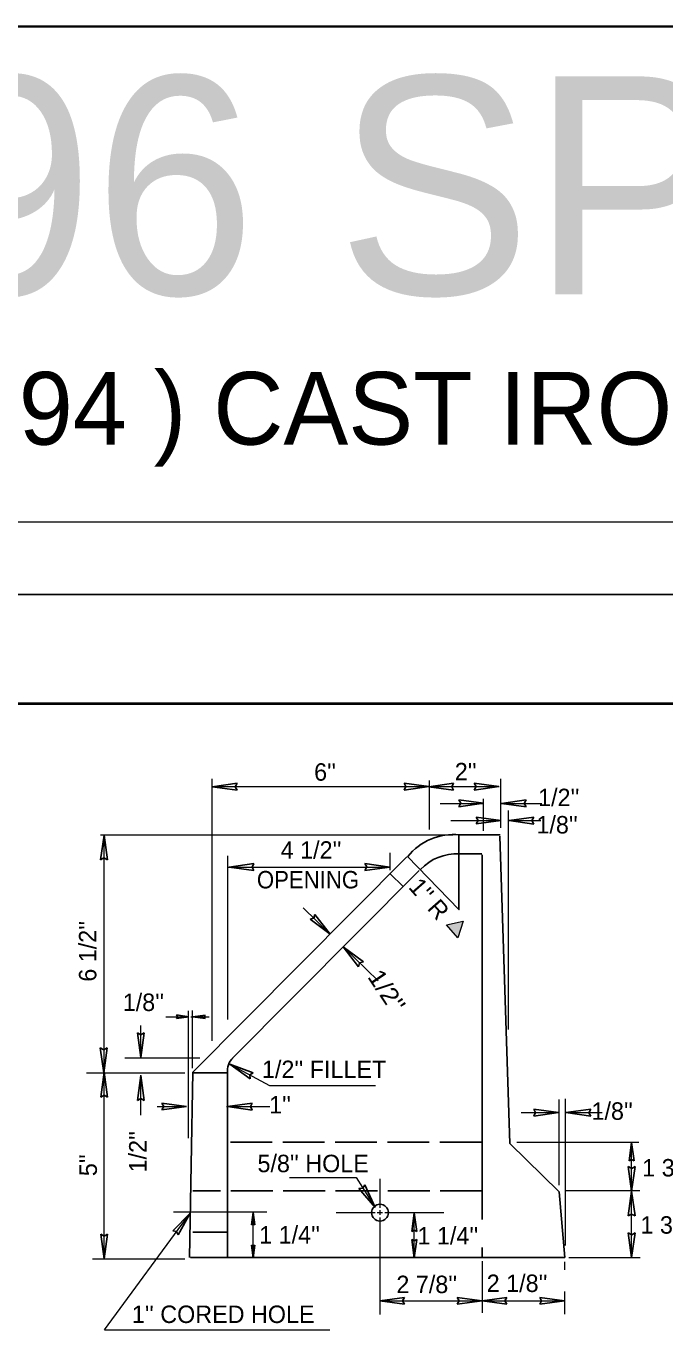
# Model space of a CAD drawing. Extents: x -3298 to 405, y -472 to 2211.
# Drawn here: x -2487 to -2048, y 1305 to 2211 of the extents above; entities that cross this region are included whole.
import ezdxf

# ---------------------------------------------------------------- set-up
doc = ezdxf.new("R2010")
doc.units = 0
doc.header["$LTSCALE"] = 4.8
doc.linetypes.add('LONG_DASHED', pattern=[7.5, 6, -1.5])
doc.layers.add('1', color=7, linetype='Continuous', lineweight=13)
doc.layers.add('25', color=7, linetype='Continuous', lineweight=13)
doc.layers.add('10', color=7, linetype='Continuous')

msp = doc.modelspace()

# ---------------------------------------------------------------- hatches: boundary and pattern name
at = {"layer": '25'}
msp.add_hatch(color=256, dxfattribs=at).paths.add_polyline_path([(-2198.533, 1593.338), (-2186.87, 1595.795), (-2190.573, 1584.466)])

# ---------------------------------------------------------------- linework, layer by layer
at = {"layer": '1'}
for p, q in [((-3241.365, 1870.468), (358.635, 1870.468)), ((-2359.556, 1513.483), (-2359.556, 1693.71)), ((-2210.195, 1658.86), (-2210.195, 1692.48)), ((-2161.09, 1660.088), (-2161.09, 1693.79)), ((-2172.957, 1658.041), (-2172.957, 1680.055)), ((-2202.829, 1676.878), (-2172.947, 1676.878)), ((-2160.681, 1676.878), (-2132.852, 1676.878)), ((-2155.771, 1521.264), (-2155.771, 1672.058)), ((-2195.463, 1665.003), (-2160.971, 1665.003)), ((-2155.388, 1665.003), (-2133.608, 1665.003)), ((-2436.487, 1655.174), (-2194.158, 1655.174)), ((-2434.032, 1490.55), (-2434.032, 1655.012)), ((-2237.203, 1630.896), (-2237.203, 1642.888)), ((-2348.917, 1528.226), (-2348.917, 1640.844)), ((-2348.917, 1633.072), (-2238.021, 1633.072)), ((-2297.048, 1605.064), (-2278.497, 1586.941)), ((-2269.446, 1578.098), (-2245.488, 1554.693)), ((-2375.88, 1446.688), (-2375.88, 1534.083)), ((-2373.27, 1494.646), (-2373.27, 1534.338)), ((-2408.661, 1502.045), (-2408.661, 1524.157)), ((-2391.577, 1530.123), (-2377.231, 1530.123)), ((-2374.274, 1530.123), (-2361.678, 1530.123)), ((-2419.812, 1501.866), (-2368.12, 1501.866)), ((-2347.484, 1497.564), (-2320.127, 1482.822)), ((-2446.002, 1491.517), (-2378.482, 1491.517)), ((-2433.93, 1363.552), (-2433.93, 1490.093)), ((-2408.661, 1462.294), (-2408.661, 1489.99)), ((-2320.127, 1482.822), (-2247.223, 1482.822)), ((-2120.986, 1414.176), (-2120.986, 1473.148)), ((-2116.484, 1372.814), (-2116.484, 1473.549)), ((-2397.562, 1468.285), (-2377.254, 1468.285)), ((-2349.809, 1468.285), (-2319.939, 1468.285)), ((-2147.175, 1464.137), (-2121.392, 1464.137)), ((-2116.243, 1464.137), (-2091.249, 1464.137)), ((-2150.039, 1443.865), (-2066.031, 1443.865)), ((-2306.508, 1419.478), (-2260.647, 1419.478)), ((-2260.647, 1419.478), (-2247.512, 1398.939)), ((-2244.158, 1401.071), (-2244.158, 1418.683)), ((-2116.893, 1410.49), (-2065.487, 1410.49)), ((-2244.158, 1398.701), (-2244.158, 1401.573)), ((-2244.158, 1393.797), (-2244.158, 1396.953)), ((-2433.726, 1314.819), (-2374.799, 1395.084)), ((-2386.257, 1395.903), (-2321.978, 1395.903)), ((-2331.423, 1364.371), (-2331.423, 1395.518)), ((-2274.235, 1395.338), (-2249.887, 1395.338)), ((-2250.475, 1395.338), (-2247.548, 1395.338)), ((-2246.139, 1395.338), (-2242.479, 1395.338)), ((-2244.158, 1325.311), (-2244.158, 1391.938)), ((-2240.791, 1395.338), (-2200.344, 1395.338)), ((-2220.628, 1364.215), (-2220.628, 1395.133)), ((-2441.91, 1363.552), (-2378.461, 1363.552)), ((-2173.773, 1326.334), (-2173.773, 1362)), ((-2117.098, 1355.959), (-2117.098, 1361.582)), ((-2114.233, 1364.419), (-2065.158, 1364.419)), ((-2117.098, 1325.516), (-2117.098, 1341.013)), ((-2433.726, 1314.819), (-2278.629, 1314.819))]:
    msp.add_line(p, q, dxfattribs=at)
at = {"layer": '1', "lineweight": 40}
msp.add_line((-2941.365, 1745.468), (308.635, 1745.468), dxfattribs=at)
at = {"layer": '1', "lineweight": 25}
for p, q in [((-2359.553, 1688.337), (-2342.523, 1690.677)), ((-2359.553, 1688.337), (-2342.523, 1685.997)), ((-2210.593, 1688.353), (-2227.623, 1690.693)), ((-2210.593, 1688.353), (-2227.623, 1686.013)), ((-2210.587, 1688.337), (-2193.557, 1690.677)), ((-2210.587, 1688.337), (-2193.557, 1685.997)), ((-2162.314, 1688.353), (-2179.344, 1690.693)), ((-2162.314, 1688.353), (-2179.344, 1686.013)), ((-2172.95, 1676.887), (-2189.98, 1679.227)), ((-2160.678, 1676.87), (-2143.648, 1679.21)), ((-2172.95, 1676.887), (-2189.98, 1674.547)), ((-2160.678, 1676.87), (-2143.648, 1674.53)), ((-2160.974, 1665.011), (-2178.004, 1667.351)), ((-2160.974, 1665.011), (-2178.004, 1662.671)), ((-2155.384, 1664.994), (-2138.354, 1667.334)), ((-2155.384, 1664.994), (-2138.354, 1662.654)), ((-2434.04, 1655.008), (-2436.38, 1637.978)), ((-2434.04, 1655.008), (-2431.7, 1637.978)), ((-2189.326, 1655.174), (-2161.496, 1655.174)), ((-2154.937, 1442.841), (-2161.703, 1654.355)), ((-2189.326, 1642.07), (-2174.135, 1642.07)), ((-2173.978, 1390.523), (-2173.978, 1641.426)), ((-2372.973, 1491.873), (-2225.745, 1640.023)), ((-2347.896, 1633.064), (-2330.866, 1635.404)), ((-2347.896, 1633.064), (-2330.866, 1630.724)), ((-2237.516, 1633.081), (-2254.546, 1635.421)), ((-2237.516, 1633.081), (-2254.546, 1630.741)), ((-2346.07, 1501.166), (-2217.152, 1630.603)), ((-2227.996, 1619.547), (-2237.408, 1628.556)), ((-2278.493, 1586.949), (-2292.31, 1597.176)), ((-2278.493, 1586.949), (-2289.04, 1600.523)), ((-2269.449, 1578.09), (-2255.633, 1567.863)), ((-2269.449, 1578.09), (-2258.903, 1564.516)), ((-2375.707, 1530.127), (-2384.222, 1531.297)), ((-2375.707, 1530.127), (-2384.222, 1528.957)), ((-2373.001, 1530.118), (-2364.486, 1531.288)), ((-2373.001, 1530.118), (-2364.486, 1528.948)), ((-2408.653, 1502.048), (-2410.993, 1519.078)), ((-2408.653, 1502.048), (-2406.312, 1519.078)), ((-2434.278, 1491.571), (-2436.618, 1508.601)), ((-2434.278, 1491.571), (-2431.938, 1508.601)), ((-2347.485, 1497.555), (-2331.383, 1491.537)), ((-2347.485, 1497.555), (-2333.603, 1487.417)), ((-2433.938, 1491.871), (-2436.278, 1474.841)), ((-2433.938, 1491.871), (-2431.598, 1474.841)), ((-2408.669, 1489.568), (-2411.009, 1472.538)), ((-2408.669, 1489.568), (-2406.329, 1472.538)), ((-2375.309, 1364.418), (-2372.973, 1491.873)), ((-2372.978, 1491.567), (-2349.454, 1491.567)), ((-2349.12, 1364.418), (-2349.12, 1491.582)), ((-2377.258, 1468.293), (-2394.288, 1470.633)), ((-2349.043, 1468.277), (-2332.013, 1470.617)), ((-2377.258, 1468.293), (-2394.288, 1465.953)), ((-2349.043, 1468.277), (-2332.013, 1465.937)), ((-2121.395, 1464.145), (-2138.425, 1466.485)), ((-2121.395, 1464.145), (-2138.425, 1461.805)), ((-2116.239, 1464.128), (-2099.209, 1466.468)), ((-2116.239, 1464.128), (-2099.209, 1461.788)), ((-2120.876, 1409.775), (-2154.937, 1442.841)), ((-2071.068, 1443.705), (-2072.823, 1430.933)), ((-2071.068, 1443.705), (-2069.313, 1430.933)), ((-2071.053, 1410.084), (-2073.393, 1427.114)), ((-2071.053, 1410.084), (-2068.713, 1427.114)), ((-2247.507, 1398.947), (-2254.71, 1414.554)), ((-2247.507, 1398.947), (-2258.653, 1412.033)), ((-2117.081, 1364.418), (-2120.876, 1409.775)), ((-2071.07, 1410.078), (-2073.41, 1393.048)), ((-2071.07, 1410.078), (-2068.73, 1393.048)), ((-2374.808, 1395.087), (-2386.773, 1382.743)), ((-2374.808, 1395.087), (-2383, 1379.974)), ((-2331.427, 1395.517), (-2332.597, 1387.002)), ((-2331.427, 1395.517), (-2330.257, 1387.002)), ((-2220.634, 1395.131), (-2222.389, 1382.358)), ((-2220.634, 1395.131), (-2218.879, 1382.358)), ((-2433.922, 1363.555), (-2436.262, 1380.585)), ((-2433.922, 1363.555), (-2431.582, 1380.585)), ((-2071.053, 1364.423), (-2073.393, 1381.453)), ((-2071.053, 1364.423), (-2068.713, 1381.453)), ((-2331.418, 1364.373), (-2332.588, 1372.888)), ((-2331.418, 1364.373), (-2330.248, 1372.888)), ((-2220.622, 1364.218), (-2222.377, 1376.99)), ((-2220.622, 1364.218), (-2218.867, 1376.99)), ((-2173.978, 1364.418), (-2173.978, 1371.373)), ((-2374.491, 1364.418), (-2117.081, 1364.418)), ((-2244.358, 1334.721), (-2227.328, 1337.061)), ((-2244.358, 1334.721), (-2227.328, 1332.381)), ((-2173.981, 1334.738), (-2191.011, 1337.078)), ((-2173.981, 1334.738), (-2191.011, 1332.398)), ((-2173.974, 1334.721), (-2156.944, 1337.061)), ((-2173.974, 1334.721), (-2156.944, 1332.381)), ((-2117.304, 1334.738), (-2134.334, 1337.078)), ((-2117.304, 1334.738), (-2134.334, 1332.398))]:
    msp.add_line(p, q, dxfattribs=at)
at = {"layer": '1', "linetype": 'LONG_DASHED', "lineweight": 25}
for p, q in [((-2174.331, 1443.865), (-2349.12, 1443.865)), ((-2173.978, 1410.239), (-2373.028, 1410.239)), ((-2349.12, 1382.033), (-2373.028, 1382.033))]:
    msp.add_line(p, q, dxfattribs=at)
at = {"layer": '1', "lineweight": 25}
for points in [[(-3091.365, -379.533), (-3091.365, 1820.468), (358.635, 1820.468)], [(-2342.523, 1690.677), (-2343.84, 1688.312), (-2342.523, 1685.997)], [(-2227.623, 1686.013), (-2226.306, 1688.378), (-2227.623, 1690.693)], [(-2193.557, 1690.677), (-2194.874, 1688.312), (-2193.557, 1685.997)], [(-2179.344, 1686.013), (-2178.027, 1688.378), (-2179.344, 1690.693)], [(-2189.98, 1674.547), (-2188.663, 1676.911), (-2189.98, 1679.227)], [(-2143.648, 1679.21), (-2144.965, 1676.846), (-2143.648, 1674.53)], [(-2178.004, 1662.671), (-2176.687, 1665.035), (-2178.004, 1667.351)], [(-2138.354, 1667.334), (-2139.672, 1664.97), (-2138.354, 1662.654)], [(-2225.336, 1640.227), (-2189.939, 1603.78), (-2189.939, 1655.278)], [(-2431.7, 1637.978), (-2434.064, 1639.296), (-2436.38, 1637.978)], [(-2330.866, 1635.404), (-2332.183, 1633.04), (-2330.866, 1630.724)], [(-2254.546, 1630.741), (-2253.228, 1633.105), (-2254.546, 1635.421)], [(-2292.31, 1597.176), (-2289.716, 1597.947), (-2289.04, 1600.523)], [(-2255.633, 1567.863), (-2258.227, 1567.093), (-2258.903, 1564.516)], [(-2384.222, 1528.957), (-2383.563, 1530.139), (-2384.222, 1531.297)], [(-2364.486, 1531.288), (-2365.145, 1530.107), (-2364.486, 1528.948)], [(-2410.993, 1519.078), (-2408.628, 1517.761), (-2406.312, 1519.078)], [(-2436.618, 1508.601), (-2434.253, 1507.283), (-2431.938, 1508.601)], [(-2331.383, 1491.537), (-2333.665, 1490.08), (-2333.603, 1487.417)], [(-2431.598, 1474.841), (-2433.963, 1476.158), (-2436.278, 1474.841)], [(-2406.329, 1472.538), (-2408.693, 1473.856), (-2411.009, 1472.538)], [(-2394.288, 1465.953), (-2392.97, 1468.318), (-2394.288, 1470.633)], [(-2332.013, 1470.617), (-2333.331, 1468.253), (-2332.013, 1465.937)], [(-2138.425, 1461.805), (-2137.108, 1464.169), (-2138.425, 1466.485)], [(-2099.209, 1466.468), (-2100.527, 1464.104), (-2099.209, 1461.788)], [(-2073.393, 1427.114), (-2071.029, 1425.797), (-2068.713, 1427.114)], [(-2069.313, 1430.933), (-2071.086, 1431.921), (-2072.823, 1430.933)], [(-2258.653, 1412.033), (-2255.952, 1412.197), (-2254.71, 1414.554)], [(-2330.257, 1387.002), (-2331.439, 1387.661), (-2332.597, 1387.002)], [(-2068.73, 1393.048), (-2071.094, 1394.365), (-2073.41, 1393.048)], [(-2436.262, 1380.585), (-2433.898, 1379.268), (-2431.582, 1380.585)], [(-2383, 1379.974), (-2384.126, 1382.435), (-2386.773, 1382.743)], [(-2218.879, 1382.358), (-2220.652, 1383.347), (-2222.389, 1382.358)], [(-2073.393, 1381.453), (-2071.029, 1380.135), (-2068.713, 1381.453)], [(-2332.588, 1372.888), (-2331.407, 1372.229), (-2330.248, 1372.888)], [(-2222.377, 1376.99), (-2220.603, 1376.002), (-2218.867, 1376.99)], [(-2227.328, 1337.061), (-2228.646, 1334.697), (-2227.328, 1332.381)], [(-2191.011, 1332.398), (-2189.693, 1334.762), (-2191.011, 1337.078)], [(-2156.944, 1337.061), (-2158.262, 1334.697), (-2156.944, 1332.381)], [(-2134.334, 1332.398), (-2133.017, 1334.762), (-2134.334, 1337.078)]]:
    msp.add_lwpolyline(points, dxfattribs=at)
at = {"layer": '1'}
for points in [[(-2359.556, 1688.345), (-2210.59, 1688.345), (-2162.311, 1688.345)], [(-2071.062, 1364.419), (-2071.062, 1410.081), (-2071.062, 1443.707)], [(-2244.362, 1334.729), (-2173.977, 1334.729), (-2117.301, 1334.729)]]:
    msp.add_lwpolyline(points, dxfattribs=at)
at = {"layer": '1', "lineweight": 25}
msp.add_circle((-2244.193, 1395.338), 5.776, dxfattribs=at)
for centre, radius, start, end in [((-2193.657, 1615.133), 40.253, 84.11576, 141.43578), ((-2191.544, 1608.044), 34.074, 86.95476, 136.67715), ((-2337.609, 1493.177), 11.544, 132.70374, 188.74193)]:
    msp.add_arc(centre, radius, start, end, dxfattribs=at)
at = {"layer": '25', "lineweight": 35}
msp.add_lwpolyline([(-3297.989, -471.546), (405.067, -471.546), (405.067, 2211.292), (-3297.989, 2211.292)], close=True, dxfattribs=at)
at = {"layer": '25'}
msp.add_lwpolyline([(-2198.533, 1593.338), (-2186.87, 1595.795), (-2190.573, 1584.466)], close=True, dxfattribs=at)

# ---------------------------------------------------------------- texts
at = {"layer": '10'}
for s, p in [("2''", (-2192.727, 1692.708)), ("6''", (-2289.507, 1692.448)), (" 1/2''", (-2139.865, 1674.937)), (" 1/8''", (-2141.009, 1656.155)), ("4 1/2''", (-2312.498, 1638.785)), (" 1/8''", (-2425.613, 1534.033)), (" 1/2'' FILLET", (-2329.849, 1487.929)), ("1''", (-2320.476, 1463.56)), (" 1/8''", (-2103.115, 1459.208)), (" 5/8'' HOLE", (-2332.924, 1423.181)), ("1 3/8''", (-2063.778, 1420.228)), ("1 3/4''", (-2064.982, 1380.888)), ("1 1/4''", (-2327.296, 1374.113)), ("1 1/4''", (-2218.395, 1373.438)), ("2 7/8''", (-2232.911, 1339.999)), ("2 1/8''", (-2170.761, 1340.765)), ("1'' CORED HOLE", (-2414.854, 1319.438))]:
    msp.add_text(s, height=12, dxfattribs=at).set_placement(p)
at = {"layer": '10', "width": 0.95}
msp.add_text('OPENING', height=12, dxfattribs=at).set_placement((-2328.873, 1618.357))
at = {"layer": '10'}
for s, rotation, p in [("1'' R", 311.346, (-2225.136, 1618.956)), ("6 1/2''", 90, (-2439.313, 1554.2)), (" 1/2''", 90, (-2404.807, 1418.568)), ("5''", 90, (-2438.919, 1420.446))]:
    msp.add_text(s, height=12, rotation=rotation, dxfattribs=at).set_placement(p)
at = {"layer": '10', "width": 1.1}
msp.add_text(" 1/2''", height=12, rotation=303.678, dxfattribs=at).set_placement((-2255.927, 1561.649))
at = {"layer": '25'}
for s, height, p in [('1988/96 SPECS. - FINAL ENGLISH', 150, (-3054.679, 2026.87)), ('( p. 94 ) CAST IRON CURB INLET - ( CICI-1-12 ) - ENGLISH FINAL ( 2/19/97 )', 50, (-2607.863, 1923.591))]:
    msp.add_text(s, height=height, dxfattribs=at).set_placement(p)

doc.saveas('drawing.dxf')
